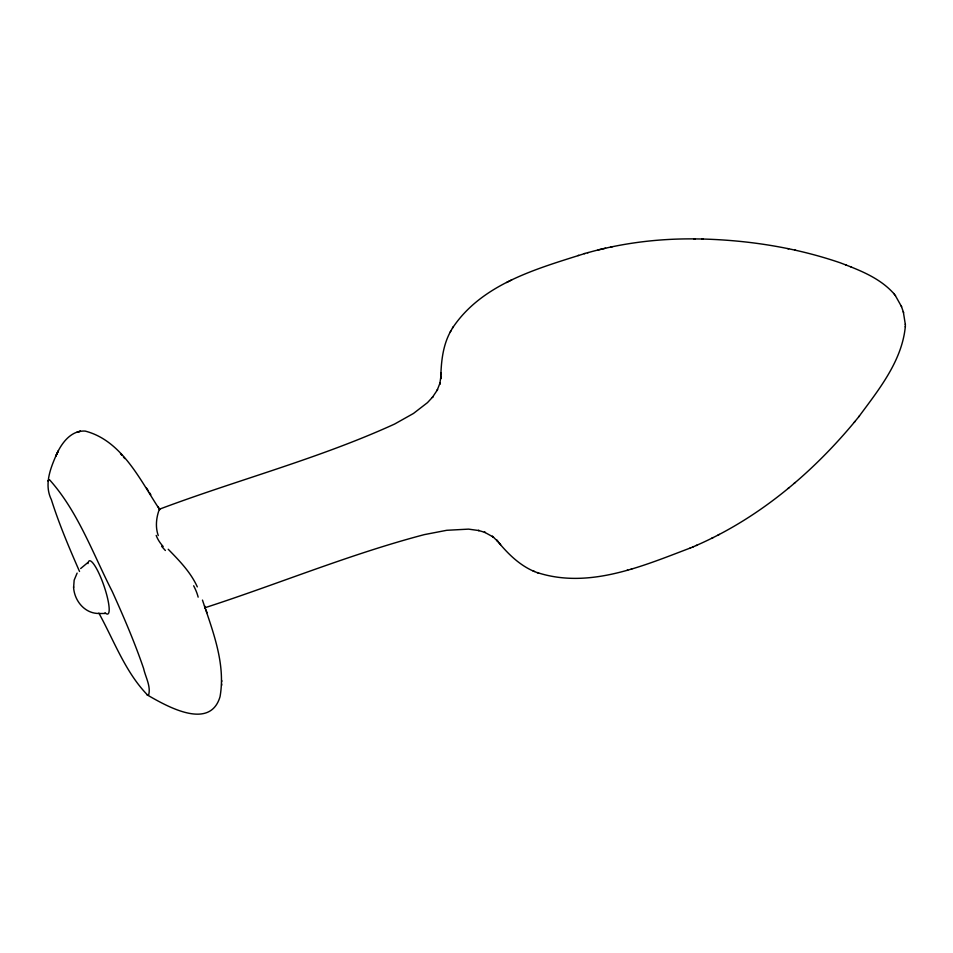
<?xml version="1.0" encoding="UTF-8"?>
<svg xmlns="http://www.w3.org/2000/svg" width="953" height="953" viewBox="0 0 953 953"><rect width="100%" height="100%" fill="white"/><g stroke="black" fill="none" stroke-linecap="round" stroke-linejoin="round"><path stroke-width="1.43" d="M858.844 416.675C878.726 389.741 902.086 361.008 905.338 326.414M905.35 324.58L903.289 311.619M905.338 326.939L905.35 324.139M146.845 694.713C165.429 705.399 209.779 731.463 220.036 696.703C225.861 663.705 212.698 630.922 202.465 600.092M221.68 685.326L221.704 683.968M221.715 681.788L221.739 680.466M451.067 330.548C442.68 345.129 441.072 362.307 440.774 378.794L440.87 376.495L439.75 384.345L440.072 382.844L437.105 390.444L437.594 389.586L432.34 397.472L432.853 396.841L427.468 402.642L413.471 413.459L394.649 424.025C318.707 458.703 237.392 479.883 159.377 509.224C156.268 517.419 155.184 527.128 158.258 535.526M440.929 375.065L441.036 372.671M159.747 509.724C140.27 480.372 122.091 440.62 85.174 431.078C70.462 430.137 60.813 444.158 55.774 456.165C49.866 469.853 44.267 485.16 51.343 499.598C59.11 524.15 69.2 547.892 79.528 571.455M58.431 450.638L55.774 456.165L58.085 451.377M77.122 573.075L74.155 580.186L73.631 587.417M452.472 328.106C481.944 283.672 537.063 268.698 585.059 253.45M450.245 331.978L453.318 326.641M47.829 480.908L49.532 479.764C78.039 511.523 92.917 553.776 112.251 591.491C123.664 616.77 134.659 642.274 143.617 668.529C145.464 677.011 151.027 686.231 148.656 694.94L147.572 695.047C125.367 672.294 114.074 640.678 98.862 613.089M692.986 546.891C756.658 519.885 811.146 474.38 855.008 421.417M854.341 422.239L859.475 415.901M80.66 568.536L87.497 562.842M794.159 483.362L795.195 482.504M788.119 488.436L789.179 487.555M511.701 279.92L506.591 282.517M718.002 535.086L719.36 534.407M711.712 538.278L713.082 537.599M537.147 572.539C588.942 589.419 642.525 566.106 690.591 547.904M696.095 545.557L696.798 545.247M689.889 548.201L693.689 546.593M204.597 607.847C278.026 584.094 349.608 554.253 424.323 534.621L446.743 530.297L468.554 529.129L479.18 530.595L478.394 530.416L485.291 532.501L484.398 532.143L493.535 537.182L492.356 536.205L498.109 541.721L496.608 539.994C507.866 553.991 521.279 567.333 538.707 573.158M577.947 255.547L578.685 255.333M587.536 252.759C622.523 242.92 658.94 238.476 695.261 238.905M626.979 570.37L627.729 570.168M631.089 569.191L631.839 568.977M584.32 253.665L588.275 252.545M598.091 249.96L605.536 248.233M610.837 247.077L612.326 246.744M105.164 613.47L99.064 613.518M701.718 239C748.653 240.216 795.672 247.554 840.153 262.778C859.463 270.092 880.107 277.954 894.069 293.881M693.855 238.893L703.088 239.024M98.504 613.47C84.317 613.422 74.024 600.14 73.572 586.774M787.583 248.59L788.643 248.816M794.707 250.091L795.731 250.317M845.609 264.767L846.335 265.053M850.803 266.792L851.482 267.066M532.989 570.871L534.526 571.478M168.216 549.25C179.283 560.602 190.695 572.229 197.295 586.869M120.507 453.723L121.901 455.296M123.449 457.035L124.795 458.56M499.05 542.841L500.611 544.639M895.212 295.323L901.621 306.783M893.747 293.476L895.486 295.668M146.595 488.139L148.18 490.616M149.335 492.427L150.812 494.738M157.948 506.508L159.687 509.51M901.181 305.699L903.611 312.727M204.514 605.703L205.431 608.312M205.967 609.86L206.968 612.696M87.998 563.592A28.173 5.635 70.9 0 1 103.817 585.404A28.173 5.635 70.9 0 1 105.08 612.755M163.189 546.522A30.353 19.668 34.2 0 1 156.185 535.395M165.369 550.489A47.424 20.287 42 0 1 161.629 546.295M193.662 585.797A47.328 19.298 46 0 1 198.141 597.15M80.386 431.292L77.348 431.995L80.386 431.292"/></g></svg>
